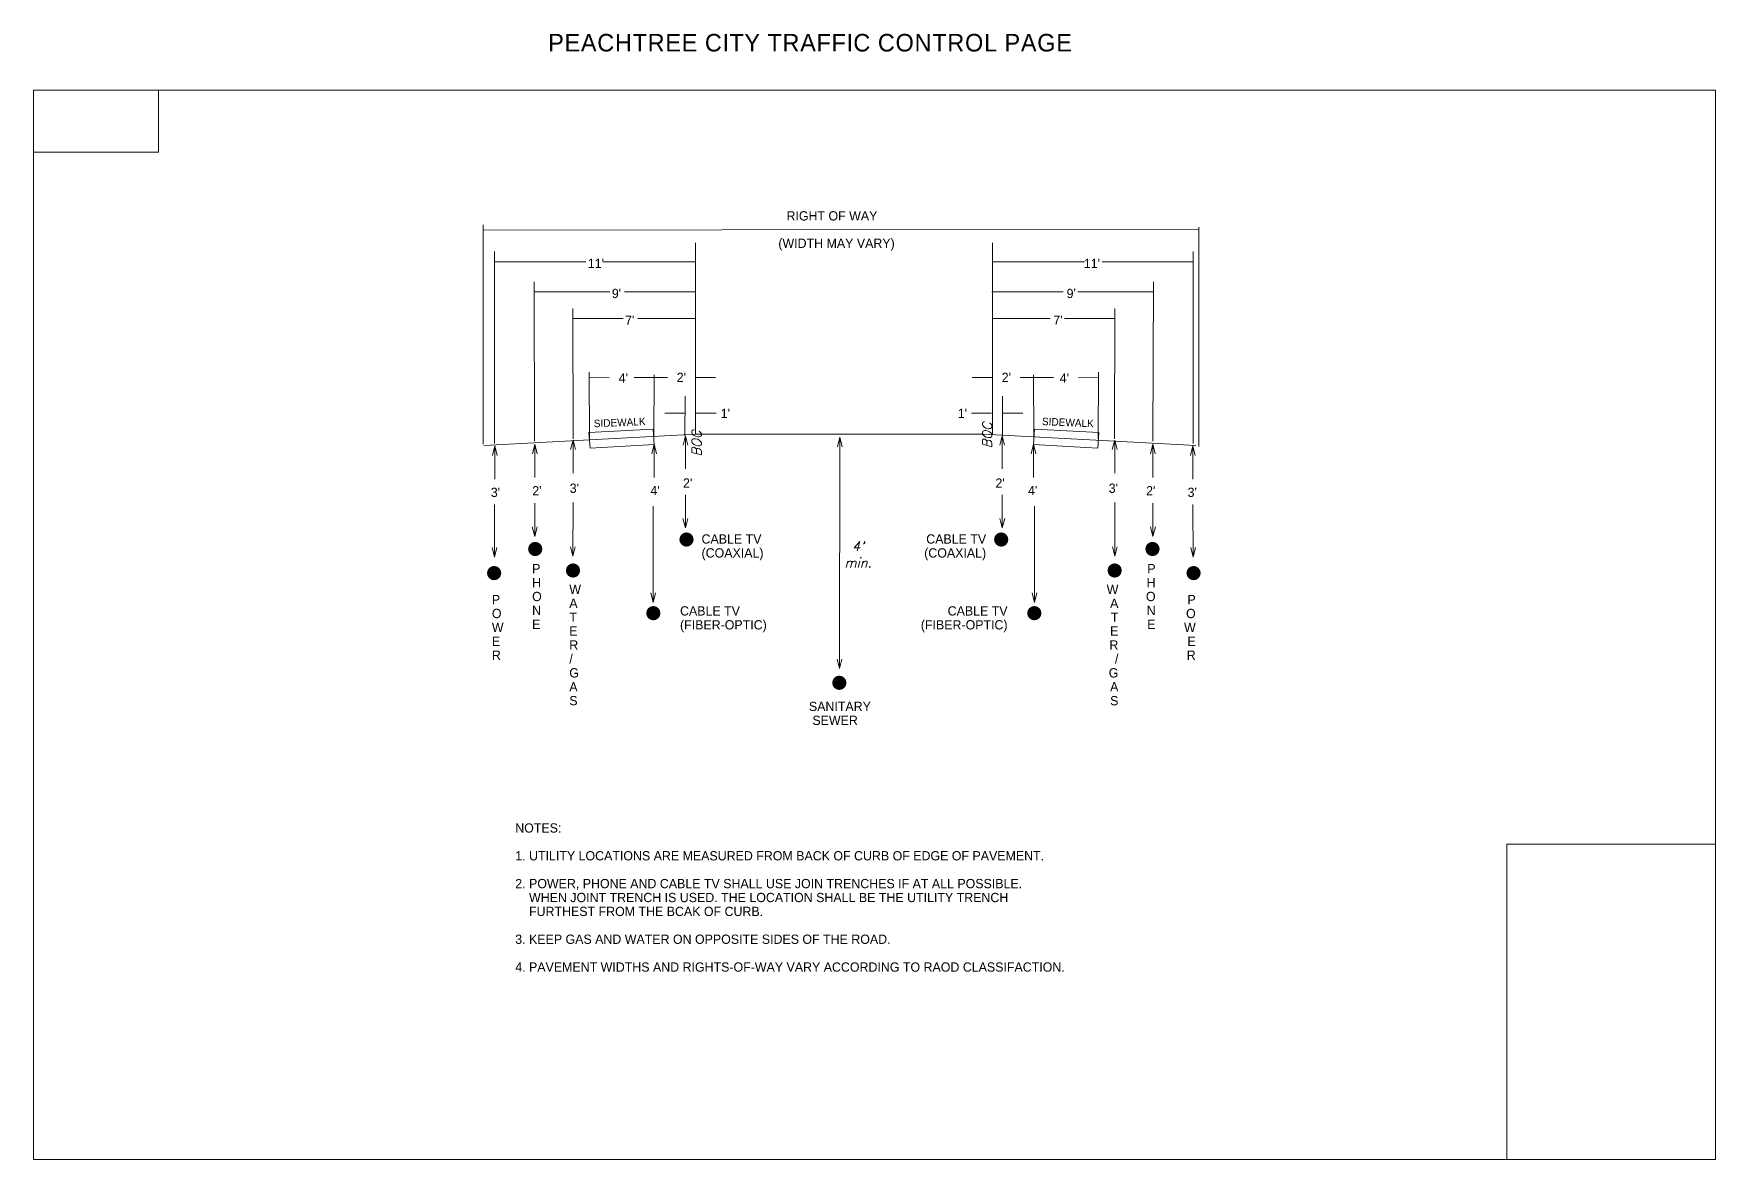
# Model space of a CAD drawing. Header units: feet. Extents: x -16154 to 3860, y -1534289809 to -1534279773.
# Drawn here: x -14056 to -12423, y -1534289427 to -1534288334 of the extents above; entities that cross this region are included whole.
import ezdxf
from ezdxf.enums import TextEntityAlignment as Align

# ---------------------------------------------------------------- set-up
doc = ezdxf.new("R2010")
doc.units = ezdxf.units.FT
doc.header["$MEASUREMENT"] = 0
for name, color, linetype, lineweight in [('Level 18', 7, 'Continuous', 0), ('Level 3', 7, 'Continuous', 0), ('Level 63', 7, 'Continuous', 0)]:
    doc.layers.add(name, color=color, linetype=linetype, lineweight=lineweight)
doc.styles.add('Style-font000', font='font000.shx')
doc.styles.add('Style-ITALICS', font='ITALICS.shx')
doc.styles.add('TelcoFixed', font='font000.shx', dxfattribs={"height": 9})

# ---------------------------------------------------------------- blocks, each defined once
blk = doc.blocks.new('*U4')
at = {"layer": 'Level 63', "color": 7, "linetype": 'Continuous', "lineweight": 0, "flags": 128}
blk.add_lwpolyline([(816.6, -518.9), (816.6, 518.9), (-816.6, 518.9), (-816.6, -518.9)], close=True, dxfattribs=at)
blk.add_lwpolyline([(816.6, -213.1), (613.9, -213.1), (613.9, -518.9)], dxfattribs=at)
blk = doc.blocks.new('*U3')
at = {"layer": 'Level 3', "color": 7, "linetype": 'Continuous', "lineweight": 0, "flags": 128}
blk.add_lwpolyline([(-816.6, 518.9), (-695.3, 518.9), (-695.3, 458.8), (-816.6, 458.8)], close=True, dxfattribs=at)
at = {"layer": 'Level 63', "color": 7, "linetype": 'Continuous', "lineweight": 0}
blk.add_blockref('*U4', (0, 0), dxfattribs=at)

msp = doc.modelspace()

# ---------------------------------------------------------------- hatches: boundary and pattern name
at = {"layer": 'Level 18', "linetype": 'Continuous', "lineweight": 0}
h = msp.add_hatch(color=1, dxfattribs=at)
edge = h.paths.add_edge_path(flags=0)
edge.add_arc((-13422.3, -1534288825.1), 6.93, 0, 360)
h = msp.add_hatch(color=1, dxfattribs=at)
edge = h.paths.add_edge_path(flags=0)
edge.add_arc((-13116.7, -1534288825.1), 6.93, 0, 360)
h = msp.add_hatch(color=1, dxfattribs=at)
edge = h.paths.add_edge_path(flags=0)
edge.add_arc((-13609.1, -1534288857.7), 6.93, 0, 360)
h = msp.add_hatch(color=1, dxfattribs=at)
edge = h.paths.add_edge_path(flags=0)
edge.add_arc((-13532.5, -1534288855.2), 6.93, 0, 360)
h = msp.add_hatch(color=1, dxfattribs=at)
edge = h.paths.add_edge_path(flags=0)
edge.add_arc((-13006.5, -1534288855.2), 6.93, 0, 360)
h = msp.add_hatch(color=1, dxfattribs=at)
edge = h.paths.add_edge_path(flags=0)
edge.add_arc((-12929.9, -1534288857.7), 6.93, 0, 360)
h = msp.add_hatch(color=1, dxfattribs=at)
edge = h.paths.add_edge_path(flags=0)
edge.add_arc((-13454.5, -1534288896.6), 6.93, 0, 360)
h = msp.add_hatch(color=1, dxfattribs=at)
edge = h.paths.add_edge_path(flags=0)
edge.add_arc((-13084.5, -1534288896.6), 6.93, 0, 360)
h = msp.add_hatch(color=1, dxfattribs=at)
edge = h.paths.add_edge_path(flags=0)
edge.add_arc((-13273.9, -1534288964.2), 6.93, 0, 360)

# ---------------------------------------------------------------- linework, layer by layer
at = {"layer": 'Level 18', "color": 2, "linetype": 'Continuous', "lineweight": 0}
for p, q in [((-13619.7, -1534288519.7), (-13619.7, -1534288732.6)), ((-12924.7, -1534288521.8), (-12924.7, -1534288734.7)), ((-13608.6, -1534288545.6), (-13608.6, -1534288731.8)), ((-13413.7, -1534288537), (-13413.7, -1534288723.2)), ((-13125.3, -1534288537), (-13125.3, -1534288723.2)), ((-12930.4, -1534288545.6), (-12930.4, -1534288731.8)), ((-13570.1, -1534288574.8), (-13569.8, -1534288729.7)), ((-12968.9, -1534288574.8), (-12969.3, -1534288729.7)), ((-13532.7, -1534288600.7), (-13532.4, -1534288727.5)), ((-13006.3, -1534288600.7), (-13006.7, -1534288727.5)), ((-13516.9, -1534288662.5), (-13516.5, -1534288727.5)), ((-13022.1, -1534288662.5), (-13022.5, -1534288727.5)), ((-13453.6, -1534288665.1), (-13454, -1534288725.4)), ((-13085.4, -1534288665.1), (-13085.1, -1534288725.4)), ((-13423.5, -1534288685.9), (-13423.8, -1534288724.6)), ((-13115.5, -1534288685.9), (-13115.3, -1534288724.6)), ((-13532.5, -1534288760.8), (-13532.5, -1534288728.6)), ((-13423.2, -1534288756.5), (-13423.2, -1534288724.3)), ((-13273.5, -1534288725.7), (-13273.8, -1534288950.1)), ((-13115.8, -1534288756.5), (-13115.8, -1534288724.3)), ((-13006.5, -1534288760.8), (-13006.5, -1534288728.6)), ((-13608.4, -1534288766.6), (-13608.4, -1534288734.3)), ((-13569.5, -1534288764.8), (-13569.5, -1534288732.5)), ((-13453.7, -1534288764.8), (-13453.7, -1534288732.5)), ((-13085.3, -1534288764.8), (-13085.3, -1534288732.5)), ((-12969.5, -1534288764.8), (-12969.5, -1534288732.5)), ((-13608.6, -1534288791.1), (-13608.7, -1534288842.2)), ((-13569.7, -1534288789.8), (-13569.7, -1534288822.1)), ((-13532.5, -1534288789.1), (-13532.7, -1534288841.3)), ((-13454.7, -1534288792.8), (-13454.7, -1534288886.1)), ((-13423.4, -1534288781.6), (-13423.4, -1534288813.8)), ((-13115.6, -1534288781.6), (-13115.6, -1534288813.8)), ((-13084.3, -1534288792.8), (-13084.3, -1534288886.1)), ((-13006.5, -1534288789.1), (-13006.3, -1534288841.3)), ((-12969.3, -1534288789.8), (-12969.3, -1534288822.1))]:
    msp.add_line(p, q, dxfattribs=at)
at = {"layer": 'Level 18', "color": 1, "linetype": 'Continuous', "lineweight": 0}
for p, q in [((-12924.6, -1534288523.8), (-13619.7, -1534288524.9)), ((-13497.5, -1534288668), (-13517, -1534288667.9)), ((-13453.7, -1534288667.7), (-13473.2, -1534288667.7)), ((-13440.7, -1534288667.8), (-13453.5, -1534288667.7)), ((-13394.1, -1534288667.9), (-13413.6, -1534288667.8)), ((-13144.9, -1534288667.9), (-13125.4, -1534288667.8)), ((-13098.3, -1534288667.8), (-13085.5, -1534288667.7)), ((-13085.4, -1534288667.7), (-13065.9, -1534288667.7)), ((-13041.5, -1534288668), (-13022, -1534288667.9)), ((-13423.8, -1534288702.5), (-13443.3, -1534288702.4)), ((-13393.6, -1534288702.6), (-13413.1, -1534288702.5)), ((-13145.5, -1534288702.6), (-13126, -1534288702.5)), ((-13115.3, -1534288702.5), (-13095.8, -1534288702.4)), ((-13517.2, -1534288721.3), (-13516, -1534288736.4)), ((-13454.8, -1534288718.1), (-13453.6, -1534288733.1)), ((-13084.3, -1534288718.1), (-13085.4, -1534288733.1)), ((-13021.9, -1534288721.3), (-13023, -1534288736.4))]:
    msp.add_line(p, q, dxfattribs=at)
at = {"layer": 'Level 18', "color": 135, "linetype": 'Continuous', "lineweight": 0}
msp.add_line((-13413.2, -1534288722.9), (-13133.9, -1534288722.9), dxfattribs=at)
at = {"layer": 'Level 18', "color": 7, "linetype": 'Continuous', "lineweight": 0, "flags": 128}
for points in [[(-13413.2, -1534288722.9), (-13619.2, -1534288733.7)], [(-13454.9, -1534288717.9), (-13517, -1534288721.2)], [(-13133.9, -1534288722.9), (-12927.8, -1534288733.7)], [(-13084.1, -1534288717.9), (-13022, -1534288721.2)], [(-13453.8, -1534288733), (-13515.9, -1534288736.4)], [(-13085.2, -1534288733), (-13023.1, -1534288736.4)]]:
    msp.add_lwpolyline(points, dxfattribs=at)
at = {"layer": 'Level 18', "color": 2, "linetype": 'Continuous', "lineweight": 0, "flags": 128}
for points in [[(-13534.8, -1534288737.8), (-13532.5, -1534288728.6), (-13530.2, -1534288737.8)], [(-13425.5, -1534288733.5), (-13423.2, -1534288724.3), (-13420.9, -1534288733.5)], [(-13275.8, -1534288735.1), (-13273.5, -1534288725.9), (-13271.2, -1534288735.1)], [(-13113.5, -1534288733.5), (-13115.8, -1534288724.3), (-13118.1, -1534288733.5)], [(-13004.2, -1534288737.8), (-13006.5, -1534288728.6), (-13008.8, -1534288737.8)], [(-13610.7, -1534288743.6), (-13608.4, -1534288734.3), (-13606.1, -1534288743.6)], [(-13571.8, -1534288741.8), (-13569.5, -1534288732.5), (-13567.2, -1534288741.8)], [(-13456, -1534288741.8), (-13453.7, -1534288732.5), (-13451.4, -1534288741.8)], [(-13083, -1534288741.8), (-13085.3, -1534288732.5), (-13087.6, -1534288741.8)], [(-12967.2, -1534288741.8), (-12969.5, -1534288732.5), (-12971.8, -1534288741.8)], [(-12928.3, -1534288743.6), (-12930.6, -1534288734.3), (-12933, -1534288743.6)], [(-13421.1, -1534288804.6), (-13423.4, -1534288813.8), (-13425.7, -1534288804.6)], [(-13117.9, -1534288804.6), (-13115.6, -1534288813.8), (-13113.3, -1534288804.6)], [(-13567.4, -1534288812.9), (-13569.7, -1534288822.1), (-13572.1, -1534288812.9)], [(-12971.6, -1534288812.9), (-12969.3, -1534288822.1), (-12967, -1534288812.9)], [(-13606.4, -1534288833), (-13608.7, -1534288842.2), (-13611, -1534288833)], [(-13530.4, -1534288832.1), (-13532.7, -1534288841.3), (-13535, -1534288832.1)], [(-13008.6, -1534288832.1), (-13006.3, -1534288841.3), (-13004, -1534288832.1)], [(-12932.6, -1534288833), (-12930.3, -1534288842.2), (-12928, -1534288833)], [(-13452.4, -1534288876.9), (-13454.7, -1534288886.1), (-13457, -1534288876.9)], [(-13086.6, -1534288876.9), (-13084.3, -1534288886.1), (-13082, -1534288876.9)], [(-13271.5, -1534288941.2), (-13273.8, -1534288950.4), (-13276.1, -1534288941.2)]]:
    msp.add_lwpolyline(points, dxfattribs=at)

# ---------------------------------------------------------------- texts
at = {"layer": 'Level 18', "color": 2, "linetype": 'Continuous', "lineweight": 0, "style": 'Style-ITALICS'}
for p in [(-13130.4, -1534288724), (-13412.5, -1534288731.9)]:
    msp.add_text('BOC', height=9.22, rotation=90, dxfattribs=at).set_placement(p, align=Align.MIDDLE_CENTER)
for s, p in [("4'", (-13255.7, -1534288831.5)), ('min.', (-13255.7, -1534288847.6))]:
    msp.add_text(s, height=9.22, dxfattribs=at).set_placement(p, align=Align.MIDDLE_CENTER)
at = {"layer": 'Level 18', "color": 7, "linetype": 'Continuous', "lineweight": 40, "insert": (-13556.6, -1534288334.3), "char_height": 17.038, "attachment_point": 1, "line_spacing_factor": 0.6, "style": 'TelcoFixed', "bg_fill": 3, "box_fill_scale": 1, "bg_fill_color": 178, "bg_fill_transparency": 0}
msp.add_mtext('\\T1.045;PEACHTREE CITY TRAFFIC CONTROL PAGE', dxfattribs=at)
at = {"layer": 'Level 18', "color": 1, "linetype": 'Continuous', "lineweight": 0, "char_height": 9, "style": 'Style-font000', "bg_fill": 3, "box_fill_scale": 1, "bg_fill_color": 178, "bg_fill_transparency": 0}
for s, insert, attachment_point, line_spacing_factor in [('RIGHT OF WAY', (-13325.2, -1534288506.4), 1, 0.6), ("11'", (-13518.2, -1534288557.1), 4, 0.6), ("11'", (-13020.8, -1534288557.1), 6, 0.6), ("9'", (-13494.8, -1534288586.3), 4, 0.6), ("9'", (-13044.2, -1534288586.3), 6, 0.6), ("7'", (-13481.9, -1534288612.2), 4, 0.6), ("7'", (-13057.1, -1534288612.2), 6, 0.6), ("2'", (-13431.8, -1534288663.2), 1, 0.6), ("2'", (-13107.2, -1534288663.2), 3, 0.6), ("3'", (-13535.7, -1534288770.8), 1, 0.6), ("3'", (-13003.3, -1534288770.8), 3, 0.6), ("3'", (-12926.7, -1534288774.8), 3, 0.6), ('P\\PH\\PO\\PN\\PE', (-13572.2, -1534288848.9), 1, 0.9), ('P\\PH\\PO\\PN\\PE', (-12966.8, -1534288848.9), 3, 0.9), ('P\\PO\\PW\\PE\\PR', (-13611.3, -1534288878.9), 1, 0.9), ('CABLE TV\\P(FIBER-OPTIC)', (-13428.6, -1534288889.9), 1, 0.9), ('CABLE TV\\P(FIBER-OPTIC)', (-13110.5, -1534288889.9), 3, 0.9), ('P\\PO\\PW\\PE\\PR', (-12927.8, -1534288878.9), 3, 0.9), ('SANITARY\\P SEWER', (-13303.4, -1534288982.6), 1, 0.9)]:
    msp.add_mtext(s, dxfattribs=dict(at, insert=insert, attachment_point=attachment_point, line_spacing_factor=line_spacing_factor))
at = {"layer": 'Level 63', "color": 1, "linetype": 'Continuous', "lineweight": 0, "insert": (-13588.6, -1534289100.6), "char_height": 9, "attachment_point": 1, "line_spacing_factor": 0.9, "style": 'Style-font000', "bg_fill": 3, "box_fill_scale": 1, "bg_fill_color": 178, "bg_fill_transparency": 0}
msp.add_mtext('NOTES:\\P\\P1. UTILITY LOCATIONS ARE MEASURED FROM BACK OF CURB OF EDGE OF PAVEMENT.\\P\\P2. POWER, PHONE AND CABLE TV SHALL USE JOIN TRENCHES IF AT ALL POSSIBLE.\\P    WHEN JOINT TRENCH IS USED. THE LOCATION SHALL BE THE UTILITY TRENCH\\P    FURTHEST FROM THE BCAK OF CURB.\\P\\P3. KEEP GAS AND WATER ON OPPOSITE SIDES OF THE ROAD.\\P\\P4. PAVEMENT WIDTHS AND RIGHTS-OF-WAY VARY ACCORDING TO RAOD CLASSIFACTION.', dxfattribs=at)

# ---------------------------------------------------------------- next in the draw order: hatches: boundary and pattern name
at = {"layer": 'Level 18', "linetype": 'Continuous', "lineweight": 0}
h = msp.add_hatch(color=1, dxfattribs=at)
edge = h.paths.add_edge_path(flags=0)
edge.add_arc((-13569.2, -1534288834.3), 6.93, 0, 360)
h = msp.add_hatch(color=1, dxfattribs=at)
edge = h.paths.add_edge_path(flags=0)
edge.add_arc((-12969.8, -1534288834.3), 6.93, 0, 360)

# ---------------------------------------------------------------- next in the draw order: linework, layer by layer
at = {"layer": 'Level 18', "color": 1, "linetype": 'Continuous', "lineweight": 0}
for p, q in [((-13608.8, -1534288555.6), (-13520.2, -1534288555.6)), ((-13503.2, -1534288555.6), (-13413.6, -1534288555.6)), ((-13035.9, -1534288555.6), (-13125.5, -1534288555.6)), ((-12930.2, -1534288555.6), (-13018.8, -1534288555.6)), ((-13570, -1534288584.8), (-13496.8, -1534288584.8)), ((-13482.6, -1534288584.8), (-13413.2, -1534288584.8)), ((-13056.4, -1534288584.8), (-13125.8, -1534288584.8)), ((-12969, -1534288584.8), (-13042.2, -1534288584.8)), ((-13532.1, -1534288610.7), (-13483.9, -1534288610.7)), ((-13469.7, -1534288610.7), (-13414.2, -1534288610.7)), ((-13069.3, -1534288610.7), (-13124.8, -1534288610.7)), ((-13006.9, -1534288610.7), (-13055.1, -1534288610.7))]:
    msp.add_line(p, q, dxfattribs=at)
at = {"layer": 'Level 18', "color": 2, "linetype": 'Continuous', "lineweight": 0}
for p, q in [((-12930.6, -1534288766.6), (-12930.6, -1534288734.3)), ((-12930.5, -1534288791.1), (-12930.3, -1534288842.2))]:
    msp.add_line(p, q, dxfattribs=at)

# ---------------------------------------------------------------- next in the draw order: texts
at = {"layer": 'Level 18', "color": 1, "linetype": 'Continuous', "lineweight": 0, "char_height": 9, "style": 'Style-font000', "bg_fill": 3, "box_fill_scale": 1, "bg_fill_color": 178, "bg_fill_transparency": 0}
for s, insert, attachment_point, line_spacing_factor in [('(WIDTH MAY VARY)', (-13333.1, -1534288533), 1, 0.6), ("4'", (-13488.2, -1534288663.8), 1, 0.6), ("4'", (-13050.8, -1534288663.8), 3, 0.6), ("1'", (-13389.1, -1534288698.2), 1, 0.6), ("1'", (-13149.9, -1534288698.2), 3, 0.6), ("3'", (-13612.3, -1534288774.8), 1, 0.6), ("2'", (-13572.1, -1534288773.3), 1, 0.6), ("4'", (-13457.3, -1534288773), 1, 0.6), ("2'", (-13425.7, -1534288765.8), 1, 0.6), ("2'", (-13113.3, -1534288765.8), 3, 0.6), ("4'", (-13081.7, -1534288773), 3, 0.6), ("2'", (-12967, -1534288773.3), 3, 0.6), ('CABLE TV\\P(COAXIAL)', (-13407.7, -1534288820.1), 1, 0.9), ('CABLE TV\\P(COAXIAL)', (-13131.3, -1534288820.1), 3, 0.9), ('W\\PA\\PT\\PE\\PR\\P/\\PG\\PA\\PS', (-13536.1, -1534288869), 1, 0.9), ('W\\PA\\PT\\PE\\PR\\P/\\PG\\PA\\PS', (-13002.9, -1534288869), 3, 0.9)]:
    msp.add_mtext(s, dxfattribs=dict(at, insert=insert, attachment_point=attachment_point, line_spacing_factor=line_spacing_factor))
at = {"layer": 'Level 18', "color": 1, "linetype": 'Continuous', "lineweight": 0, "char_height": 7.29, "line_spacing_factor": 0.6, "style": 'Style-font000', "bg_fill": 3, "box_fill_scale": 1, "bg_fill_color": 178, "bg_fill_transparency": 0}
for insert, attachment_point, rotation in [((-13512.5, -1534288708.9), 1, 2.4905), ((-13026.6, -1534288708.9), 3, 357.5095)]:
    msp.add_mtext('SIDEWALK', dxfattribs=dict(at, insert=insert, attachment_point=attachment_point, rotation=rotation))

# ---------------------------------------------------------------- next in the draw order: block references
at = {"layer": 'Level 63', "color": 7, "linetype": 'Continuous', "lineweight": 0}
msp.add_blockref('*U3', (-13239.7, -1534288907.9), dxfattribs=at)

doc.saveas('drawing.dxf')
